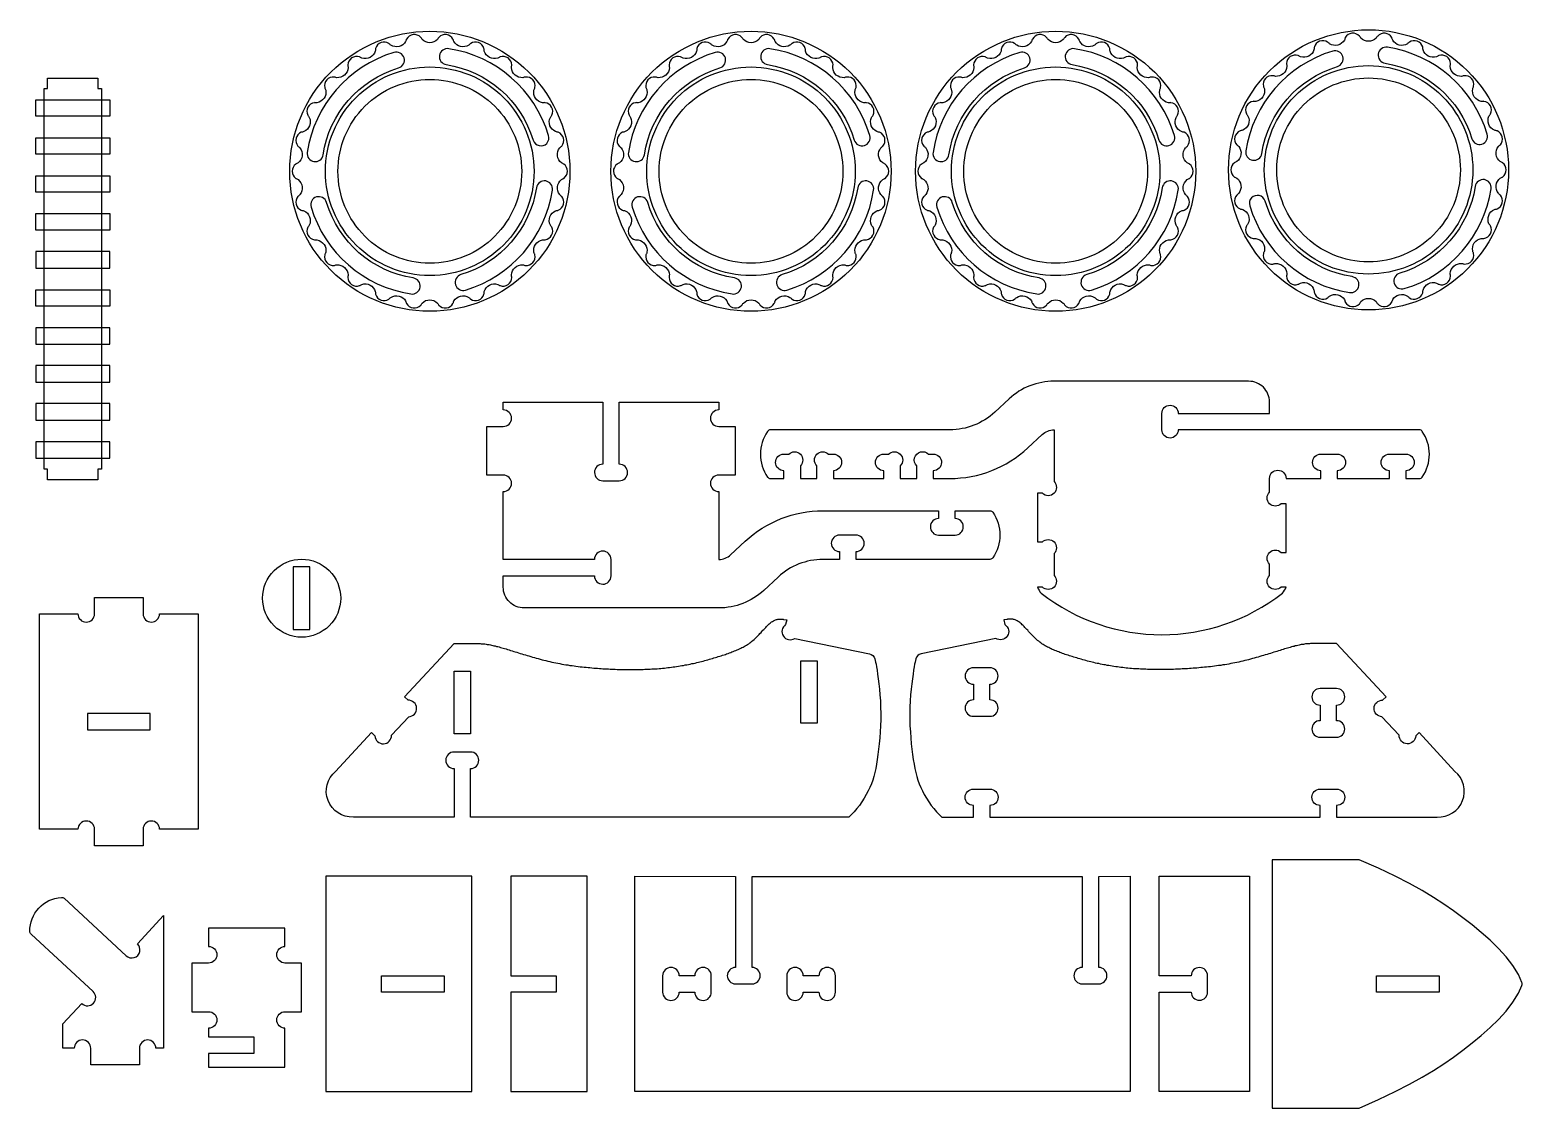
# Model space of a CAD drawing. Extents: x 814 to 835.9, y 6.8 to 21.8.
# Drawn here: x 814.01 to 825.29, y 6.79 to 14.95 of the extents above; entities that cross this region are included whole.
import ezdxf

# ---------------------------------------------------------------- set-up
doc = ezdxf.new("R2010")
doc.units = 0
for name, color, linetype in [('EXTERNAL_CUT', 1, 'CONTINUOUS'), ('INTERNAL_CUT', 5, 'CONTINUOUS'), ('KERF_POCKET_CUT_3MM', 6, 'CONTINUOUS'), ('POCKET_CUT_1_1MM', 3, 'CONTINUOUS')]:
    doc.layers.add(name, color=color, linetype=linetype)

msp = doc.modelspace()

# ---------------------------------------------------------------- linework, layer by layer
at = {"layer": 'EXTERNAL_CUT', "flags": 128}
for points in [[(817.441, 12.969, -0.203461), (817.48, 13.017, -0.203461), (817.542, 13.022, -0.0722), (817.552, 13.017, 0.068231), (817.561, 13.013, 0.239296), (817.62, 13.021, 0.239296), (817.648, 13.074, 0.068231), (817.647, 13.083, -0.0722), (817.646, 13.094, -0.203461), (817.673, 13.15, -0.203461), (817.732, 13.17, -0.0722), (817.743, 13.167, 0.068231), (817.752, 13.165, 0.239296), (817.808, 13.187, 0.239296), (817.823, 13.245, 0.068231), (817.82, 13.254, -0.0722), (817.816, 13.265, -0.203461), (817.828, 13.325, -0.203461), (817.881, 13.359, -0.0722), (817.892, 13.359, 0.068231), (817.901, 13.359, 0.239296), (817.95, 13.394, 0.239296), (817.951, 13.454, 0.068231), (817.946, 13.461, -0.0722), (817.94, 13.471, -0.203461), (817.937, 13.533, -0.203461), (817.98, 13.578, -0.0722), (817.991, 13.581, 0.068231), (818, 13.583, 0.239296), (818.039, 13.628, 0.239296), (818.026, 13.687, 0.068231), (818.019, 13.693, -0.0722), (818.011, 13.701, -0.203461), (817.993, 13.76, -0.203461), (818.024, 13.814, -0.0722), (818.034, 13.82, 0.068231), (818.042, 13.824, 0.239296), (818.069, 13.877, 0.239296), (818.042, 13.931, 0.068231), (818.034, 13.935, -0.0722), (818.024, 13.941, -0.203461), (817.993, 13.995, -0.203461), (818.011, 14.054, -0.0722), (818.019, 14.062, 0.068231), (818.026, 14.068, 0.239296), (818.039, 14.127, 0.239296), (818, 14.172, 0.068231), (817.991, 14.174, -0.0722), (817.98, 14.177, -0.203461), (817.937, 14.222, -0.203461), (817.94, 14.284, -0.0722), (817.946, 14.294, 0.068231), (817.951, 14.301, 0.239296), (817.95, 14.361, 0.239296), (817.901, 14.396, 0.068231), (817.892, 14.396, -0.0722), (817.881, 14.396, -0.203461), (817.828, 14.429, -0.203461), (817.816, 14.49, -0.0722), (817.82, 14.501, 0.068231), (817.823, 14.51, 0.239296), (817.808, 14.568, 0.239296), (817.752, 14.59, 0.068231), (817.743, 14.588, -0.0722), (817.732, 14.585, -0.203461), (817.673, 14.605, -0.203461), (817.646, 14.661, -0.0722), (817.647, 14.672, 0.068231), (817.648, 14.681, 0.239296), (817.62, 14.734, 0.239296), (817.561, 14.742, 0.068231), (817.552, 14.738, -0.0722), (817.542, 14.733, -0.203461), (817.48, 14.738, -0.203461), (817.441, 14.786, -0.0722), (817.439, 14.797, 0.068231), (817.438, 14.806, 0.239296), (817.398, 14.851, 0.239296), (817.338, 14.844, 0.068231), (817.331, 14.838, -0.0722), (817.323, 14.831, -0.203461), (817.261, 14.821, -0.203461), (817.211, 14.858, -0.0722), (817.207, 14.869, 0.068231), (817.204, 14.877, 0.239296), (817.154, 14.911, 0.239296), (817.098, 14.89, 0.068231), (817.093, 14.883, -0.0722), (817.086, 14.873, -0.203461), (817.029, 14.849, -0.203461), (816.971, 14.873, -0.0722), (816.965, 14.883, 0.068231), (816.96, 14.89, 0.239296), (816.903, 14.911, 0.239296), (816.853, 14.877, 0.068231), (816.85, 14.869, -0.0722), (816.846, 14.858, -0.203461), (816.796, 14.821, -0.203461), (816.735, 14.831, -0.0722), (816.726, 14.838, 0.068231), (816.719, 14.844, 0.239296), (816.66, 14.851, 0.239296), (816.619, 14.806, 0.068231), (816.618, 14.797, -0.0722), (816.617, 14.786, -0.203461), (816.577, 14.738, -0.203461), (816.515, 14.733, -0.0722), (816.505, 14.738, 0.068231), (816.497, 14.742, 0.239296), (816.438, 14.734, 0.239296), (816.409, 14.681, 0.068231), (816.41, 14.672, -0.0722), (816.411, 14.661, -0.203461), (816.384, 14.605, -0.203461), (816.325, 14.585, -0.0722), (816.314, 14.588, 0.068231), (816.305, 14.59, 0.239296), (816.25, 14.568, 0.239296), (816.235, 14.51, 0.068231), (816.238, 14.501, -0.0722), (816.242, 14.49, -0.203461), (816.229, 14.429, -0.203461), (816.176, 14.396, -0.0722), (816.165, 14.396, 0.068231), (816.156, 14.396, 0.239296), (816.107, 14.361, 0.239296), (816.106, 14.301, 0.068231), (816.111, 14.294, -0.0722), (816.118, 14.284, -0.203461), (816.12, 14.222, -0.203461), (816.077, 14.177, -0.0722), (816.066, 14.174, 0.068231), (816.057, 14.172, 0.239296), (816.018, 14.127, 0.239296), (816.032, 14.068, 0.068231), (816.038, 14.062, -0.0722), (816.047, 14.054, -0.203461), (816.064, 13.995, -0.203461), (816.033, 13.941, -0.0722), (816.023, 13.935, 0.068231), (816.015, 13.931, 0.239296), (815.988, 13.877, 0.239296), (816.015, 13.824, 0.068231), (816.023, 13.82, -0.0722), (816.033, 13.814, -0.203461), (816.064, 13.76, -0.203461), (816.047, 13.701, -0.0722), (816.038, 13.693, 0.068231), (816.032, 13.687, 0.239296), (816.018, 13.628, 0.239296), (816.057, 13.583, 0.068231), (816.066, 13.581, -0.0722), (816.077, 13.578, -0.203461), (816.12, 13.533, -0.203461), (816.118, 13.471, -0.0722), (816.111, 13.461, 0.068231), (816.106, 13.454, 0.239296), (816.107, 13.394, 0.239296), (816.156, 13.359, 0.068231), (816.165, 13.359, -0.0722), (816.176, 13.359, -0.203461), (816.229, 13.325, -0.203461), (816.242, 13.265, -0.0722), (816.238, 13.254, 0.068231), (816.235, 13.245, 0.239296), (816.25, 13.187, 0.239296), (816.305, 13.165, 0.068231), (816.314, 13.167, -0.0722), (816.325, 13.17, -0.203461), (816.384, 13.15, -0.203461), (816.411, 13.094, -0.0722), (816.41, 13.083, 0.068231), (816.409, 13.074, 0.239296), (816.438, 13.021, 0.239296), (816.497, 13.013, 0.068231), (816.505, 13.017, -0.0722), (816.515, 13.022, -0.203461), (816.577, 13.017, -0.203461), (816.617, 12.969, -0.0722), (816.618, 12.958, 0.068231), (816.619, 12.949, 0.239296), (816.66, 12.904, 0.239296), (816.719, 12.911, 0.068231), (816.726, 12.917, -0.0722), (816.735, 12.924, -0.203461), (816.796, 12.934, -0.203461), (816.846, 12.897, -0.0722), (816.85, 12.886, 0.068231), (816.853, 12.878, 0.239296), (816.903, 12.844, 0.239296), (816.96, 12.865, 0.068231), (816.965, 12.872, -0.0722), (816.971, 12.881, -0.203461), (817.029, 12.906, -0.203461), (817.086, 12.881, -0.0722), (817.093, 12.872, 0.068231), (817.098, 12.865, 0.239296), (817.154, 12.844, 0.239296), (817.204, 12.878, 0.068231), (817.207, 12.886, -0.0722), (817.211, 12.897, -0.203461), (817.261, 12.934, -0.203461), (817.323, 12.924, -0.0722), (817.331, 12.917, 0.068231), (817.338, 12.911, 0.239296), (817.398, 12.904, 0.239296), (817.438, 12.949, 0.068231), (817.439, 12.958, -0.0722), (817.441, 12.969)], [(819.869, 12.969, -0.203461), (819.909, 13.017, -0.203461), (819.971, 13.022, -0.0722), (819.981, 13.017, 0.068231), (819.989, 13.013, 0.239296), (820.048, 13.021, 0.239296), (820.077, 13.074, 0.068231), (820.076, 13.083, -0.0722), (820.075, 13.094, -0.203461), (820.102, 13.15, -0.203461), (820.161, 13.17, -0.0722), (820.172, 13.167, 0.068231), (820.181, 13.165, 0.239296), (820.236, 13.187, 0.239296), (820.251, 13.245, 0.068231), (820.248, 13.254, -0.0722), (820.244, 13.265, -0.203461), (820.257, 13.325, -0.203461), (820.309, 13.359, -0.0722), (820.321, 13.359, 0.068231), (820.33, 13.359, 0.239296), (820.379, 13.394, 0.239296), (820.38, 13.454, 0.068231), (820.375, 13.461, -0.0722), (820.368, 13.471, -0.203461), (820.366, 13.533, -0.203461), (820.409, 13.578, -0.0722), (820.42, 13.581, 0.068231), (820.429, 13.583, 0.239296), (820.468, 13.628, 0.239296), (820.454, 13.687, 0.068231), (820.447, 13.693, -0.0722), (820.439, 13.701, -0.203461), (820.422, 13.76, -0.203461), (820.453, 13.814, -0.0722), (820.463, 13.82, 0.068231), (820.471, 13.824, 0.239296), (820.498, 13.877, 0.239296), (820.471, 13.931, 0.068231), (820.463, 13.935, -0.0722), (820.453, 13.941, -0.203461), (820.422, 13.995, -0.203461), (820.439, 14.054, -0.0722), (820.447, 14.062, 0.068231), (820.454, 14.068, 0.239296), (820.468, 14.127, 0.239296), (820.429, 14.172, 0.068231), (820.42, 14.174, -0.0722), (820.409, 14.177, -0.203461), (820.366, 14.222, -0.203461), (820.368, 14.284, -0.0722), (820.375, 14.294, 0.068231), (820.38, 14.301, 0.239296), (820.379, 14.361, 0.239296), (820.33, 14.396, 0.068231), (820.321, 14.396, -0.0722), (820.309, 14.396, -0.203461), (820.257, 14.429, -0.203461), (820.244, 14.49, -0.0722), (820.248, 14.501, 0.068231), (820.251, 14.51, 0.239296), (820.236, 14.568, 0.239296), (820.181, 14.59, 0.068231), (820.172, 14.588, -0.0722), (820.161, 14.585, -0.203461), (820.102, 14.605, -0.203461), (820.075, 14.661, -0.0722), (820.076, 14.672, 0.068231), (820.077, 14.681, 0.239296), (820.048, 14.734, 0.239296), (819.989, 14.742, 0.068231), (819.981, 14.738, -0.0722), (819.971, 14.733, -0.203461), (819.909, 14.738, -0.203461), (819.869, 14.786, -0.0722), (819.868, 14.797, 0.068231), (819.867, 14.806, 0.239296), (819.826, 14.851, 0.239296), (819.767, 14.844, 0.068231), (819.76, 14.838, -0.0722), (819.751, 14.831, -0.203461), (819.69, 14.821, -0.203461), (819.64, 14.858, -0.0722), (819.636, 14.869, 0.068231), (819.632, 14.877, 0.239296), (819.583, 14.911, 0.239296), (819.526, 14.89, 0.068231), (819.521, 14.883, -0.0722), (819.515, 14.873, -0.203461), (819.457, 14.849, -0.203461), (819.4, 14.873, -0.0722), (819.393, 14.883, 0.068231), (819.388, 14.89, 0.239296), (819.332, 14.911, 0.239296), (819.282, 14.877, 0.068231), (819.279, 14.869, -0.0722), (819.274, 14.858, -0.203461), (819.225, 14.821, -0.203461), (819.163, 14.831, -0.0722), (819.155, 14.838, 0.068231), (819.148, 14.844, 0.239296), (819.088, 14.851, 0.239296), (819.048, 14.806, 0.068231), (819.047, 14.797, -0.0722), (819.045, 14.786, -0.203461), (819.006, 14.738, -0.203461), (818.944, 14.733, -0.0722), (818.934, 14.738, 0.068231), (818.925, 14.742, 0.239296), (818.866, 14.734, 0.239296), (818.838, 14.681, 0.068231), (818.838, 14.672, -0.0722), (818.84, 14.661, -0.203461), (818.813, 14.605, -0.203461), (818.754, 14.585, -0.0722), (818.743, 14.588, 0.068231), (818.734, 14.59, 0.239296), (818.678, 14.568, 0.239296), (818.663, 14.51, 0.068231), (818.666, 14.501, -0.0722), (818.67, 14.49, -0.203461), (818.658, 14.429, -0.203461), (818.605, 14.396, -0.0722), (818.594, 14.396, 0.068231), (818.585, 14.396, 0.239296), (818.536, 14.361, 0.239296), (818.535, 14.301, 0.068231), (818.54, 14.294, -0.0722), (818.546, 14.284, -0.203461), (818.549, 14.222, -0.203461), (818.506, 14.177, -0.0722), (818.495, 14.174, 0.068231), (818.486, 14.172, 0.239296), (818.447, 14.127, 0.239296), (818.46, 14.068, 0.068231), (818.467, 14.062, -0.0722), (818.475, 14.054, -0.203461), (818.493, 13.995, -0.203461), (818.462, 13.941, -0.0722), (818.452, 13.935, 0.068231), (818.444, 13.931, 0.239296), (818.417, 13.877, 0.239296), (818.444, 13.824, 0.068231), (818.452, 13.82, -0.0722), (818.462, 13.814, -0.203461), (818.493, 13.76, -0.203461), (818.475, 13.701, -0.0722), (818.467, 13.693, 0.068231), (818.46, 13.687, 0.239296), (818.447, 13.628, 0.239296), (818.486, 13.583, 0.068231), (818.495, 13.581, -0.0722), (818.506, 13.578, -0.203461), (818.549, 13.533, -0.203461), (818.546, 13.471, -0.0722), (818.54, 13.461, 0.068231), (818.535, 13.454, 0.239296), (818.536, 13.394, 0.239296), (818.585, 13.359, 0.068231), (818.594, 13.359, -0.0722), (818.605, 13.359, -0.203461), (818.658, 13.325, -0.203461), (818.67, 13.265, -0.0722), (818.666, 13.254, 0.068231), (818.663, 13.245, 0.239296), (818.678, 13.187, 0.239296), (818.734, 13.165, 0.068231), (818.743, 13.167, -0.0722), (818.754, 13.17, -0.203461), (818.813, 13.15, -0.203461), (818.84, 13.094, -0.0722), (818.838, 13.083, 0.068231), (818.838, 13.074, 0.239296), (818.866, 13.021, 0.239296), (818.925, 13.013, 0.068231), (818.934, 13.017, -0.0722), (818.944, 13.022, -0.203461), (819.006, 13.017, -0.203461), (819.045, 12.969, -0.0722), (819.047, 12.958, 0.068231), (819.048, 12.949, 0.239296), (819.088, 12.904, 0.239296), (819.148, 12.911, 0.068231), (819.155, 12.917, -0.0722), (819.163, 12.924, -0.203461), (819.225, 12.934, -0.203461), (819.274, 12.897, -0.0722), (819.279, 12.886, 0.068231), (819.282, 12.878, 0.239296), (819.332, 12.844, 0.239296), (819.388, 12.865, 0.068231), (819.393, 12.872, -0.0722), (819.4, 12.881, -0.203461), (819.457, 12.906, -0.203461), (819.515, 12.881, -0.0722), (819.521, 12.872, 0.068231), (819.526, 12.865, 0.239296), (819.583, 12.844, 0.239296), (819.632, 12.878, 0.068231), (819.636, 12.886, -0.0722), (819.64, 12.897, -0.203461), (819.69, 12.934, -0.203461), (819.751, 12.924, -0.0722), (819.76, 12.917, 0.068231), (819.767, 12.911, 0.239296), (819.826, 12.904, 0.239296), (819.867, 12.949, 0.068231), (819.868, 12.958, -0.0722), (819.869, 12.969)], [(822.172, 12.969, -0.203461), (822.211, 13.017, -0.203461), (822.273, 13.022, -0.0722), (822.284, 13.017, 0.068231), (822.292, 13.013, 0.239296), (822.351, 13.021, 0.239296), (822.38, 13.074, 0.068231), (822.379, 13.083, -0.0722), (822.377, 13.094, -0.203461), (822.404, 13.15, -0.203461), (822.463, 13.17, -0.0722), (822.474, 13.167, 0.068231), (822.483, 13.165, 0.239296), (822.539, 13.187, 0.239296), (822.554, 13.245, 0.068231), (822.551, 13.254, -0.0722), (822.547, 13.265, -0.203461), (822.559, 13.325, -0.203461), (822.612, 13.359, -0.0722), (822.623, 13.359, 0.068231), (822.632, 13.359, 0.239296), (822.681, 13.394, 0.239296), (822.682, 13.454, 0.068231), (822.677, 13.461, -0.0722), (822.671, 13.471, -0.203461), (822.668, 13.533, -0.203461), (822.711, 13.578, -0.0722), (822.722, 13.581, 0.068231), (822.731, 13.583, 0.239296), (822.77, 13.628, 0.239296), (822.757, 13.687, 0.068231), (822.75, 13.693, -0.0722), (822.742, 13.701, -0.203461), (822.724, 13.76, -0.203461), (822.755, 13.814, -0.0722), (822.765, 13.82, 0.068231), (822.773, 13.824, 0.239296), (822.8, 13.877, 0.239296), (822.773, 13.931, 0.068231), (822.765, 13.935, -0.0722), (822.755, 13.941, -0.203461), (822.724, 13.995, -0.203461), (822.742, 14.054, -0.0722), (822.75, 14.062, 0.068231), (822.757, 14.068, 0.239296), (822.77, 14.127, 0.239296), (822.731, 14.172, 0.068231), (822.722, 14.174, -0.0722), (822.711, 14.177, -0.203461), (822.668, 14.222, -0.203461), (822.671, 14.284, -0.0722), (822.677, 14.294, 0.068231), (822.682, 14.301, 0.239296), (822.681, 14.361, 0.239296), (822.632, 14.396, 0.068231), (822.623, 14.396, -0.0722), (822.612, 14.396, -0.203461), (822.559, 14.429, -0.203461), (822.547, 14.49, -0.0722), (822.551, 14.501, 0.068231), (822.554, 14.51, 0.239296), (822.539, 14.568, 0.239296), (822.483, 14.59, 0.068231), (822.474, 14.588, -0.0722), (822.463, 14.585, -0.203461), (822.404, 14.605, -0.203461), (822.377, 14.661, -0.0722), (822.379, 14.672, 0.068231), (822.38, 14.681, 0.239296), (822.351, 14.734, 0.239296), (822.292, 14.742, 0.068231), (822.284, 14.738, -0.0722), (822.273, 14.733, -0.203461), (822.211, 14.738, -0.203461), (822.172, 14.786, -0.0722), (822.17, 14.797, 0.068231), (822.169, 14.806, 0.239296), (822.129, 14.851, 0.239296), (822.069, 14.844, 0.068231), (822.062, 14.838, -0.0722), (822.054, 14.831, -0.203461), (821.992, 14.821, -0.203461), (821.943, 14.858, -0.0722), (821.938, 14.869, 0.068231), (821.935, 14.877, 0.239296), (821.885, 14.911, 0.239296), (821.829, 14.89, 0.068231), (821.824, 14.883, -0.0722), (821.817, 14.873, -0.203461), (821.76, 14.849, -0.203461), (821.703, 14.873, -0.0722), (821.696, 14.883, 0.068231), (821.691, 14.89, 0.239296), (821.634, 14.911, 0.239296), (821.585, 14.877, 0.068231), (821.581, 14.869, -0.0722), (821.577, 14.858, -0.203461), (821.527, 14.821, -0.203461), (821.466, 14.831, -0.0722), (821.457, 14.838, 0.068231), (821.45, 14.844, 0.239296), (821.391, 14.851, 0.239296), (821.35, 14.806, 0.068231), (821.349, 14.797, -0.0722), (821.348, 14.786, -0.203461), (821.308, 14.738, -0.203461), (821.246, 14.733, -0.0722), (821.236, 14.738, 0.068231), (821.228, 14.742, 0.239296), (821.169, 14.734, 0.239296), (821.14, 14.681, 0.068231), (821.141, 14.672, -0.0722), (821.142, 14.661, -0.203461), (821.115, 14.605, -0.203461), (821.056, 14.585, -0.0722), (821.045, 14.588, 0.068231), (821.037, 14.59, 0.239296), (820.981, 14.568, 0.239296), (820.966, 14.51, 0.068231), (820.969, 14.501, -0.0722), (820.973, 14.49, -0.203461), (820.96, 14.429, -0.203461), (820.908, 14.396, -0.0722), (820.896, 14.396, 0.068231), (820.887, 14.396, 0.239296), (820.838, 14.361, 0.239296), (820.837, 14.301, 0.068231), (820.842, 14.294, -0.0722), (820.849, 14.284, -0.203461), (820.851, 14.222, -0.203461), (820.808, 14.177, -0.0722), (820.797, 14.174, 0.068231), (820.788, 14.172, 0.239296), (820.749, 14.127, 0.239296), (820.763, 14.068, 0.068231), (820.77, 14.062, -0.0722), (820.778, 14.054, -0.203461), (820.795, 13.995, -0.203461), (820.764, 13.941, -0.0722), (820.754, 13.935, 0.068231), (820.746, 13.931, 0.239296), (820.719, 13.877, 0.239296), (820.746, 13.824, 0.068231), (820.754, 13.82, -0.0722), (820.764, 13.814, -0.203461), (820.795, 13.76, -0.203461), (820.778, 13.701, -0.0722), (820.77, 13.693, 0.068231), (820.763, 13.687, 0.239296), (820.749, 13.628, 0.239296), (820.788, 13.583, 0.068231), (820.797, 13.581, -0.0722), (820.808, 13.578, -0.203461), (820.851, 13.533, -0.203461), (820.849, 13.471, -0.0722), (820.842, 13.461, 0.068231), (820.837, 13.454, 0.239296), (820.838, 13.394, 0.239296), (820.887, 13.359, 0.068231), (820.896, 13.359, -0.0722), (820.908, 13.359, -0.203461), (820.96, 13.325, -0.203461), (820.973, 13.265, -0.0722), (820.969, 13.254, 0.068231), (820.966, 13.245, 0.239296), (820.981, 13.187, 0.239296), (821.037, 13.165, 0.068231), (821.045, 13.167, -0.0722), (821.056, 13.17, -0.203461), (821.115, 13.15, -0.203461), (821.142, 13.094, -0.0722), (821.141, 13.083, 0.068231), (821.14, 13.074, 0.239296), (821.169, 13.021, 0.239296), (821.228, 13.013, 0.068231), (821.236, 13.017, -0.0722), (821.246, 13.022, -0.203461), (821.308, 13.017, -0.203461), (821.348, 12.969, -0.0722), (821.349, 12.958, 0.068231), (821.35, 12.949, 0.239296), (821.391, 12.904, 0.239296), (821.45, 12.911, 0.068231), (821.457, 12.917, -0.0722), (821.466, 12.924, -0.203461), (821.527, 12.934, -0.203461), (821.577, 12.897, -0.0722), (821.581, 12.886, 0.068231), (821.585, 12.878, 0.239296), (821.634, 12.844, 0.239296), (821.691, 12.865, 0.068231), (821.696, 12.872, -0.0722), (821.703, 12.881, -0.203461), (821.76, 12.906, -0.203461), (821.817, 12.881, -0.0722), (821.824, 12.872, 0.068231), (821.829, 12.865, 0.239296), (821.885, 12.844, 0.239296), (821.935, 12.878, 0.068231), (821.938, 12.886, -0.0722), (821.943, 12.897, -0.203461), (821.992, 12.934, -0.203461), (822.054, 12.924, -0.0722), (822.062, 12.917, 0.068231), (822.069, 12.911, 0.239296), (822.129, 12.904, 0.239296), (822.169, 12.949, 0.068231), (822.17, 12.958, -0.0722), (822.172, 12.969)], [(824.538, 12.979, -0.203461), (824.577, 13.027, -0.203461), (824.639, 13.032, -0.0722), (824.649, 13.027, 0.068231), (824.657, 13.023, 0.239296), (824.717, 13.031, 0.239296), (824.745, 13.084, 0.068231), (824.744, 13.093, -0.0722), (824.743, 13.104, -0.203461), (824.77, 13.16, -0.203461), (824.829, 13.18, -0.0722), (824.84, 13.178, 0.068231), (824.849, 13.176, 0.239296), (824.904, 13.198, 0.239296), (824.92, 13.256, 0.068231), (824.916, 13.264, -0.0722), (824.913, 13.275, -0.203461), (824.925, 13.336, -0.203461), (824.978, 13.369, -0.0722), (824.989, 13.369, 0.068231), (824.998, 13.369, 0.239296), (825.047, 13.404, 0.239296), (825.048, 13.464, 0.068231), (825.043, 13.472, -0.0722), (825.036, 13.481, -0.203461), (825.034, 13.543, -0.203461), (825.077, 13.588, -0.0722), (825.088, 13.591, 0.068231), (825.097, 13.593, 0.239296), (825.136, 13.639, 0.239296), (825.122, 13.697, 0.068231), (825.116, 13.703, -0.0722), (825.107, 13.711, -0.203461), (825.09, 13.771, -0.203461), (825.121, 13.825, -0.0722), (825.131, 13.83, 0.068231), (825.139, 13.834, 0.239296), (825.166, 13.888, 0.239296), (825.139, 13.941, 0.068231), (825.131, 13.946, -0.0722), (825.121, 13.951, -0.203461), (825.09, 14.005, -0.203461), (825.107, 14.065, -0.0722), (825.116, 14.072, 0.068231), (825.122, 14.078, 0.239296), (825.136, 14.137, 0.239296), (825.097, 14.182, 0.068231), (825.088, 14.185, -0.0722), (825.077, 14.187, -0.203461), (825.034, 14.232, -0.203461), (825.036, 14.295, -0.0722), (825.043, 14.304, 0.068231), (825.048, 14.312, 0.239296), (825.047, 14.371, 0.239296), (824.998, 14.406, 0.068231), (824.989, 14.406, -0.0722), (824.978, 14.406, -0.203461), (824.925, 14.44, -0.203461), (824.913, 14.501, -0.0722), (824.916, 14.511, 0.068231), (824.92, 14.52, 0.239296), (824.904, 14.578, 0.239296), (824.849, 14.6, 0.068231), (824.84, 14.598, -0.0722), (824.829, 14.595, -0.203461), (824.77, 14.615, -0.203461), (824.743, 14.671, -0.0722), (824.744, 14.683, 0.068231), (824.745, 14.692, 0.239296), (824.717, 14.744, 0.239296), (824.657, 14.752, 0.068231), (824.649, 14.748, -0.0722), (824.639, 14.743, -0.203461), (824.577, 14.748, -0.203461), (824.538, 14.796, -0.0722), (824.536, 14.808, 0.068231), (824.535, 14.817, 0.239296), (824.494, 14.861, 0.239296), (824.435, 14.854, 0.068231), (824.428, 14.849, -0.0722), (824.419, 14.841, -0.203461), (824.358, 14.831, -0.203461), (824.308, 14.869, -0.0722), (824.304, 14.879, 0.068231), (824.301, 14.888, 0.239296), (824.251, 14.921, 0.239296), (824.195, 14.9, 0.068231), (824.189, 14.893, -0.0722), (824.183, 14.884, -0.203461), (824.125, 14.86, -0.203461), (824.068, 14.884, -0.0722), (824.062, 14.893, 0.068231), (824.056, 14.9, 0.239296), (824, 14.921, 0.239296), (823.95, 14.888, 0.068231), (823.947, 14.879, -0.0722), (823.943, 14.869, -0.203461), (823.893, 14.831, -0.203461), (823.831, 14.841, -0.0722), (823.823, 14.849, 0.068231), (823.816, 14.854, 0.239296), (823.756, 14.861, 0.239296), (823.716, 14.817, 0.068231), (823.715, 14.808, -0.0722), (823.713, 14.796, -0.203461), (823.674, 14.748, -0.203461), (823.612, 14.743, -0.0722), (823.602, 14.748, 0.068231), (823.594, 14.752, 0.239296), (823.534, 14.744, 0.239296), (823.506, 14.692, 0.068231), (823.507, 14.683, -0.0722), (823.508, 14.671, -0.203461), (823.481, 14.615, -0.203461), (823.422, 14.595, -0.0722), (823.411, 14.598, 0.068231), (823.402, 14.6, 0.239296), (823.346, 14.578, 0.239296), (823.331, 14.52, 0.068231), (823.334, 14.511, -0.0722), (823.338, 14.501, -0.203461), (823.326, 14.44, -0.203461), (823.273, 14.406, -0.0722), (823.262, 14.406, 0.068231), (823.253, 14.406, 0.239296), (823.204, 14.371, 0.239296), (823.203, 14.312, 0.068231), (823.208, 14.304, -0.0722), (823.214, 14.295, -0.203461), (823.217, 14.232, -0.203461), (823.174, 14.187, -0.0722), (823.163, 14.185, 0.068231), (823.154, 14.182, 0.239296), (823.115, 14.137, 0.239296), (823.129, 14.078, 0.068231), (823.135, 14.072, -0.0722), (823.144, 14.065, -0.203461), (823.161, 14.005, -0.203461), (823.13, 13.951, -0.0722), (823.12, 13.946, 0.068231), (823.112, 13.941, 0.239296), (823.085, 13.888, 0.239296), (823.112, 13.834, 0.068231), (823.12, 13.83, -0.0722), (823.13, 13.825, -0.203461), (823.161, 13.771, -0.203461), (823.144, 13.711, -0.0722), (823.135, 13.703, 0.068231), (823.129, 13.697, 0.239296), (823.115, 13.639, 0.239296), (823.154, 13.593, 0.068231), (823.163, 13.591, -0.0722), (823.174, 13.588, -0.203461), (823.217, 13.543, -0.203461), (823.214, 13.481, -0.0722), (823.208, 13.472, 0.068231), (823.203, 13.464, 0.239296), (823.204, 13.404, 0.239296), (823.253, 13.369, 0.068231), (823.262, 13.369, -0.0722), (823.273, 13.369, -0.203461), (823.326, 13.336, -0.203461), (823.338, 13.275, -0.0722), (823.334, 13.264, 0.068231), (823.331, 13.256, 0.239296), (823.346, 13.198, 0.239296), (823.402, 13.176, 0.068231), (823.411, 13.178, -0.0722), (823.422, 13.18, -0.203461), (823.481, 13.16, -0.203461), (823.508, 13.104, -0.0722), (823.507, 13.093, 0.068231), (823.506, 13.084, 0.239296), (823.534, 13.031, 0.239296), (823.594, 13.023, 0.068231), (823.602, 13.027, -0.0722), (823.612, 13.032, -0.203461), (823.674, 13.027, -0.203461), (823.713, 12.979, -0.0722), (823.715, 12.968, 0.068231), (823.716, 12.959, 0.239296), (823.756, 12.915, 0.239296), (823.816, 12.921, 0.068231), (823.823, 12.927, -0.0722), (823.831, 12.934, -0.203461), (823.893, 12.944, -0.203461), (823.943, 12.907, -0.0722), (823.947, 12.896, 0.068231), (823.95, 12.888, 0.239296), (824, 12.855, 0.239296), (824.056, 12.875, 0.068231), (824.062, 12.883, -0.0722), (824.068, 12.892, -0.203461), (824.125, 12.916, -0.203461), (824.183, 12.892, -0.0722), (824.189, 12.883, 0.068231), (824.195, 12.875, 0.239296), (824.251, 12.855, 0.239296), (824.301, 12.888, 0.068231), (824.304, 12.896, -0.0722), (824.308, 12.907, -0.203461), (824.358, 12.944, -0.203461), (824.419, 12.934, -0.0722), (824.428, 12.927, 0.068231), (824.435, 12.921, 0.239296), (824.494, 12.915, 0.239296), (824.535, 12.959, 0.068231), (824.536, 12.968, -0.0722), (824.538, 12.979)], [(819.603, 11.555), (819.705, 11.555), (819.705, 11.614, -0.414214), (819.643, 11.676, -0.414214), (819.705, 11.739), (819.742, 11.739, -1), (819.83, 11.65), (819.83, 11.555), (819.955, 11.555), (819.955, 11.65, -1), (820.043, 11.739), (820.08, 11.739, -0.414214), (820.142, 11.676, -0.414214), (820.08, 11.614), (820.08, 11.555), (820.461, 11.555), (820.461, 11.614, -0.414214), (820.398, 11.676, -0.414214), (820.461, 11.739), (820.497, 11.739, -1), (820.585, 11.65), (820.585, 11.555), (820.71, 11.555), (820.71, 11.65, -1), (820.799, 11.739), (820.835, 11.739, -0.414214), (820.897, 11.676, -0.414214), (820.835, 11.614), (820.835, 11.555), (820.96, 11.555, 0.189282), (821.55, 11.786), (821.659, 11.887, -0.189282), (821.748, 11.923), (821.748, 11.531, -0.414214), (821.748, 11.443, -0.414214), (821.66, 11.443), (821.623, 11.443), (821.623, 11.075), (821.66, 11.075, -0.414214), (821.748, 11.075, -0.414214), (821.748, 10.987), (821.748, 10.822, -0.414214), (821.748, 10.734, -0.414214), (821.66, 10.734), (821.623, 10.734, 0.091342), (821.65, 10.688, 0.344017), (823.475, 10.688, 0.091342), (823.502, 10.734), (823.465, 10.734, -0.414214), (823.377, 10.734, -0.414214), (823.377, 10.822), (823.377, 10.908, -0.414214), (823.377, 10.996, -0.414214), (823.465, 10.996), (823.502, 10.996), (823.502, 11.364), (823.465, 11.364, -0.414214), (823.377, 11.364, -0.414214), (823.377, 11.452), (823.377, 11.555, -1), (823.502, 11.555), (823.765, 11.555), (823.765, 11.614, -0.414214), (823.702, 11.676, -0.414214), (823.765, 11.739), (823.889, 11.739, -0.414214), (823.952, 11.676, -0.414214), (823.889, 11.614), (823.889, 11.555), (824.283, 11.555), (824.283, 11.614, -0.414214), (824.221, 11.676, -0.414214), (824.283, 11.739), (824.408, 11.739, -0.414214), (824.471, 11.676, -0.414214), (824.408, 11.614), (824.408, 11.555), (824.51, 11.555, 0.246483), (824.532, 11.566, 0.311601), (824.532, 11.911, 0.246483), (824.51, 11.923), (822.687, 11.923, -1), (822.563, 11.923), (822.563, 12.047, -1), (822.687, 12.047), (823.377, 12.047), (823.377, 12.133, 0.414214), (823.219, 12.29), (821.748, 12.29, 0.189282), (821.408, 12.157), (821.3, 12.056, -0.189282), (820.96, 11.923), (819.603, 11.923, 0.246483), (819.582, 11.911, 0.311601), (819.582, 11.566, 0.246483), (819.603, 11.555)], [(817.584, 11.456, 1), (817.584, 11.581), (817.46, 11.581), (817.46, 11.948), (817.584, 11.948, 1), (817.584, 12.073), (817.584, 12.132), (818.336, 12.132), (818.336, 11.663, 0.414214), (818.274, 11.6, 0.414214), (818.336, 11.538), (818.461, 11.538, 0.414214), (818.524, 11.6, 0.414214), (818.461, 11.663), (818.461, 12.132), (819.213, 12.132), (819.213, 12.073, 1), (819.213, 11.948), (819.338, 11.948), (819.338, 11.581), (819.213, 11.581, 1), (819.213, 11.456), (819.213, 10.943, 0.189282), (819.303, 10.979), (819.412, 11.08, -0.189282), (820.001, 11.311), (820.875, 11.311), (820.875, 11.252, 0.414214), (820.813, 11.19, 0.414214), (820.875, 11.127), (821, 11.127, 0.414214), (821.062, 11.19, 0.414214), (821, 11.252), (821, 11.311), (821.263, 11.311, -0.246483), (821.284, 11.3, -0.311601), (821.284, 10.955, -0.246483), (821.263, 10.943), (820.251, 10.943), (820.251, 11.003, 0.414214), (820.313, 11.065, 0.414214), (820.251, 11.127), (820.126, 11.127, 0.414214), (820.064, 11.065, 0.414214), (820.126, 11.003), (820.126, 10.943), (820.001, 10.943, 0.189282), (819.662, 10.81), (819.553, 10.709, -0.189282), (819.213, 10.576), (817.742, 10.576, -0.414214), (817.584, 10.733), (817.584, 10.819), (818.274, 10.819, 0.414214), (818.336, 10.756, 0.414214), (818.399, 10.819), (818.399, 10.943, 0.414214), (818.336, 11.006, 0.414214), (818.274, 10.943), (817.584, 10.943), (817.584, 11.456)], [(816.355, 10.65, -0.414214), (816.06, 10.355, -0.414214), (815.765, 10.65, -0.414214), (816.06, 10.945, -0.414214), (816.355, 10.65)], [(814.077, 8.903), (814.077, 10.532), (814.369, 10.532, 0.414214), (814.431, 10.469, 0.414214), (814.494, 10.532), (814.494, 10.656), (814.861, 10.656), (814.861, 10.532, 0.414214), (814.924, 10.469, 0.414214), (814.986, 10.532), (815.278, 10.532), (815.278, 8.903), (814.986, 8.903, 1), (814.861, 8.903), (814.861, 8.778), (814.494, 8.778), (814.494, 8.903, 1), (814.369, 8.903), (814.077, 8.903)], [(816.451, 8.995, -0.721217), (816.317, 9.341), (816.587, 9.634), (816.614, 9.609, 0.414214), (816.679, 9.549, 0.414214), (816.739, 9.614), (816.869, 9.754, 0.414214), (816.929, 9.819, 0.414214), (816.864, 9.879), (816.837, 9.903), (817.212, 10.308), (817.36, 10.308), (817.364, 10.308), (817.368, 10.308), (817.372, 10.308), (817.376, 10.308), (817.381, 10.308), (817.387, 10.308), (817.392, 10.308), (817.398, 10.308), (817.404, 10.307), (817.41, 10.307), (817.417, 10.306), (817.424, 10.306), (817.431, 10.305), (817.438, 10.304), (817.446, 10.304), (817.454, 10.302), (817.462, 10.301), (817.47, 10.3), (817.478, 10.299), (817.487, 10.297), (817.496, 10.295), (817.505, 10.293), (817.514, 10.291), (817.524, 10.289), (817.533, 10.286), (817.543, 10.284), (817.553, 10.281), (817.563, 10.278), (817.573, 10.275), (817.584, 10.272), (817.594, 10.269), (817.605, 10.266), (817.616, 10.262), (817.628, 10.259), (817.639, 10.255), (817.651, 10.252), (817.663, 10.248), (817.675, 10.244), (817.687, 10.241), (817.699, 10.237), (817.712, 10.233), (817.725, 10.229), (817.738, 10.225), (817.751, 10.221), (817.764, 10.217), (817.778, 10.213), (817.792, 10.209), (817.806, 10.205), (817.82, 10.201), (817.834, 10.197), (817.848, 10.193), (817.862, 10.189), (817.877, 10.185), (817.891, 10.181), (817.906, 10.178), (817.921, 10.174), (817.936, 10.171), (817.951, 10.167), (817.966, 10.164), (817.981, 10.161), (817.996, 10.158), (818.012, 10.155), (818.027, 10.152), (818.042, 10.149), (818.058, 10.147), (818.073, 10.145), (818.088, 10.142), (818.104, 10.14), (818.119, 10.138), (818.134, 10.136), (818.15, 10.134), (818.165, 10.132), (818.18, 10.131), (818.195, 10.129), (818.21, 10.128), (818.225, 10.126), (818.239, 10.125), (818.254, 10.123), (818.268, 10.122), (818.283, 10.121), (818.297, 10.12), (818.311, 10.119), (818.325, 10.118), (818.338, 10.117), (818.352, 10.116), (818.365, 10.116), (818.379, 10.115), (818.392, 10.114), (818.405, 10.114), (818.418, 10.113), (818.431, 10.113), (818.444, 10.112), (818.457, 10.112), (818.47, 10.112), (818.483, 10.111), (818.496, 10.111), (818.509, 10.111), (818.522, 10.111), (818.535, 10.111), (818.548, 10.111), (818.561, 10.111), (818.575, 10.111), (818.588, 10.111), (818.601, 10.111), (818.614, 10.111), (818.628, 10.112), (818.641, 10.112), (818.654, 10.113), (818.668, 10.113), (818.681, 10.114), (818.695, 10.114), (818.708, 10.115), (818.722, 10.116), (818.735, 10.116), (818.748, 10.117), (818.762, 10.118), (818.775, 10.119), (818.789, 10.121), (818.802, 10.122), (818.815, 10.123), (818.829, 10.125), (818.842, 10.126), (818.855, 10.128), (818.868, 10.13), (818.881, 10.132), (818.894, 10.134), (818.908, 10.136), (818.921, 10.138), (818.933, 10.14), (818.946, 10.142), (818.959, 10.145), (818.972, 10.147), (818.985, 10.149), (818.997, 10.152), (819.01, 10.155), (819.022, 10.157), (819.035, 10.16), (819.047, 10.163), (819.059, 10.166), (819.071, 10.169), (819.083, 10.172), (819.095, 10.175), (819.107, 10.178), (819.119, 10.181), (819.131, 10.184), (819.142, 10.188), (819.154, 10.191), (819.165, 10.194), (819.177, 10.198), (819.188, 10.201), (819.199, 10.204), (819.21, 10.208), (819.221, 10.211), (819.231, 10.215), (819.242, 10.218), (819.253, 10.222), (819.263, 10.225), (819.273, 10.229), (819.284, 10.233), (819.294, 10.236), (819.304, 10.24), (819.313, 10.244), (819.323, 10.247), (819.333, 10.251), (819.342, 10.255), (819.352, 10.259), (819.361, 10.263), (819.37, 10.267), (819.379, 10.271), (819.388, 10.276), (819.397, 10.28), (819.406, 10.285), (819.414, 10.29), (819.423, 10.295), (819.431, 10.3), (819.44, 10.306), (819.448, 10.312), (819.456, 10.318), (819.464, 10.324), (819.472, 10.331), (819.48, 10.338), (819.488, 10.345), (819.495, 10.352), (819.503, 10.36), (819.511, 10.367), (819.518, 10.375), (819.525, 10.383), (819.533, 10.391), (819.54, 10.399), (819.547, 10.407), (819.554, 10.414), (819.561, 10.422), (819.568, 10.429), (819.575, 10.436), (819.581, 10.443), (819.588, 10.449), (819.594, 10.455), (819.601, 10.461), (819.607, 10.466), (819.613, 10.47), (819.62, 10.475), (819.626, 10.478), (819.632, 10.481), (819.638, 10.484), (819.643, 10.486), (819.649, 10.488), (819.654, 10.489), (819.66, 10.491), (819.665, 10.491), (819.67, 10.492), (819.675, 10.492), (819.679, 10.492), (819.684, 10.492), (819.688, 10.492), (819.692, 10.492), (819.696, 10.491), (819.699, 10.491), (819.703, 10.49), (819.706, 10.49), (819.727, 10.486), (819.719, 10.45, 1), (819.788, 10.346), (820.352, 10.23, -0.289985), (820.393, 10.191), (820.399, 10.167), (820.402, 10.15), (820.406, 10.13), (820.41, 10.105), (820.414, 10.075), (820.419, 10.041), (820.423, 10.003), (820.428, 9.962), (820.432, 9.919), (820.435, 9.873), (820.437, 9.827), (820.438, 9.779), (820.438, 9.732), (820.437, 9.685), (820.434, 9.639), (820.431, 9.594), (820.427, 9.55), (820.422, 9.508), (820.417, 9.468), (820.412, 9.43), (820.406, 9.395), (820.4, 9.363), (820.393, 9.332), (820.386, 9.303), (820.377, 9.275), (820.367, 9.247), (820.356, 9.22), (820.343, 9.193), (820.328, 9.166), (820.312, 9.138), (820.295, 9.111), (820.276, 9.084), (820.257, 9.059), (820.237, 9.035), (820.216, 9.014), (820.196, 8.995), (817.337, 8.995), (817.337, 9.362, 0.414214), (817.399, 9.425, 0.414214), (817.337, 9.487), (817.212, 9.487, 0.414214), (817.15, 9.425, 0.414214), (817.212, 9.362), (817.212, 8.995), (816.451, 8.995)], [(820.9, 8.995), (821.138, 8.995), (821.138, 9.083, -0.414214), (821.076, 9.145, -0.414214), (821.138, 9.207), (821.263, 9.207, -1), (821.263, 9.083), (821.263, 8.995), (823.759, 8.995), (823.759, 9.083, -0.414214), (823.697, 9.145, -0.414214), (823.759, 9.207), (823.884, 9.207, -0.414214), (823.946, 9.145, -0.414214), (823.884, 9.083), (823.884, 8.995), (824.644, 8.995, 0.721217), (824.779, 9.341), (824.509, 9.634), (824.482, 9.609, -1), (824.357, 9.614), (824.227, 9.754, -0.414214), (824.167, 9.819, -0.414214), (824.232, 9.879), (824.259, 9.903), (823.884, 10.308), (823.736, 10.308), (823.732, 10.308), (823.728, 10.308), (823.724, 10.308), (823.72, 10.308), (823.715, 10.308), (823.709, 10.308), (823.704, 10.308), (823.698, 10.308), (823.692, 10.307), (823.686, 10.307), (823.679, 10.306), (823.672, 10.306), (823.665, 10.305), (823.658, 10.304), (823.65, 10.304), (823.642, 10.302), (823.634, 10.301), (823.626, 10.3), (823.617, 10.299), (823.609, 10.297), (823.6, 10.295), (823.591, 10.293), (823.582, 10.291), (823.572, 10.289), (823.563, 10.286), (823.553, 10.284), (823.543, 10.281), (823.533, 10.278), (823.523, 10.275), (823.512, 10.272), (823.502, 10.269), (823.491, 10.266), (823.48, 10.262), (823.468, 10.259), (823.457, 10.255), (823.445, 10.252), (823.433, 10.248), (823.421, 10.244), (823.409, 10.241), (823.397, 10.237), (823.384, 10.233), (823.371, 10.229), (823.358, 10.225), (823.345, 10.221), (823.331, 10.217), (823.318, 10.213), (823.304, 10.209), (823.29, 10.205), (823.276, 10.201), (823.262, 10.197), (823.248, 10.193), (823.234, 10.189), (823.219, 10.185), (823.205, 10.181), (823.19, 10.178), (823.175, 10.174), (823.16, 10.171), (823.145, 10.167), (823.13, 10.164), (823.115, 10.161), (823.1, 10.158), (823.084, 10.155), (823.069, 10.152), (823.054, 10.149), (823.038, 10.147), (823.023, 10.145), (823.008, 10.142), (822.992, 10.14), (822.977, 10.138), (822.962, 10.136), (822.946, 10.134), (822.931, 10.132), (822.916, 10.131), (822.901, 10.129), (822.886, 10.128), (822.871, 10.126), (822.857, 10.125), (822.842, 10.123), (822.828, 10.122), (822.813, 10.121), (822.799, 10.12), (822.785, 10.119), (822.771, 10.118), (822.758, 10.117), (822.744, 10.116), (822.731, 10.116), (822.717, 10.115), (822.704, 10.114), (822.691, 10.114), (822.678, 10.113), (822.665, 10.113), (822.652, 10.112), (822.639, 10.112), (822.626, 10.112), (822.613, 10.111), (822.6, 10.111), (822.587, 10.111), (822.574, 10.111), (822.561, 10.111), (822.548, 10.111), (822.535, 10.111), (822.521, 10.111), (822.508, 10.111), (822.495, 10.111), (822.482, 10.111), (822.468, 10.112), (822.455, 10.112), (822.442, 10.113), (822.428, 10.113), (822.415, 10.114), (822.401, 10.114), (822.388, 10.115), (822.374, 10.116), (822.361, 10.116), (822.348, 10.117), (822.334, 10.118), (822.321, 10.119), (822.307, 10.121), (822.294, 10.122), (822.281, 10.123), (822.267, 10.125), (822.254, 10.126), (822.241, 10.128), (822.228, 10.13), (822.215, 10.132), (822.201, 10.134), (822.188, 10.136), (822.175, 10.138), (822.163, 10.14), (822.15, 10.142), (822.137, 10.145), (822.124, 10.147), (822.111, 10.149), (822.099, 10.152), (822.086, 10.155), (822.074, 10.157), (822.061, 10.16), (822.049, 10.163), (822.037, 10.166), (822.025, 10.169), (822.013, 10.172), (822.001, 10.175), (821.989, 10.178), (821.977, 10.181), (821.965, 10.184), (821.954, 10.188), (821.942, 10.191), (821.931, 10.194), (821.919, 10.198), (821.908, 10.201), (821.897, 10.204), (821.886, 10.208), (821.875, 10.211), (821.865, 10.215), (821.854, 10.218), (821.843, 10.222), (821.833, 10.225), (821.823, 10.229), (821.812, 10.233), (821.802, 10.236), (821.792, 10.24), (821.783, 10.244), (821.773, 10.247), (821.763, 10.251), (821.754, 10.255), (821.744, 10.259), (821.735, 10.263), (821.726, 10.267), (821.717, 10.271), (821.708, 10.276), (821.699, 10.28), (821.69, 10.285), (821.682, 10.29), (821.673, 10.295), (821.665, 10.3), (821.656, 10.306), (821.648, 10.312), (821.64, 10.318), (821.632, 10.324), (821.624, 10.331), (821.616, 10.338), (821.608, 10.345), (821.601, 10.352), (821.593, 10.36), (821.585, 10.367), (821.578, 10.375), (821.571, 10.383), (821.563, 10.391), (821.556, 10.399), (821.549, 10.407), (821.542, 10.414), (821.535, 10.422), (821.528, 10.429), (821.521, 10.436), (821.515, 10.443), (821.508, 10.449), (821.502, 10.455), (821.495, 10.461), (821.489, 10.466), (821.483, 10.47), (821.476, 10.475), (821.47, 10.478), (821.464, 10.481), (821.458, 10.484), (821.453, 10.486), (821.447, 10.488), (821.442, 10.489), (821.436, 10.491), (821.431, 10.491), (821.426, 10.492), (821.421, 10.492), (821.417, 10.492), (821.412, 10.492), (821.408, 10.492), (821.404, 10.492), (821.4, 10.491), (821.397, 10.491), (821.393, 10.49), (821.39, 10.49), (821.369, 10.486), (821.377, 10.45, -1), (821.308, 10.346), (820.743, 10.23, 0.289985), (820.703, 10.191), (820.697, 10.167), (820.694, 10.15), (820.69, 10.13), (820.686, 10.105), (820.682, 10.075), (820.677, 10.041), (820.673, 10.003), (820.668, 9.962), (820.664, 9.919), (820.661, 9.873), (820.659, 9.827), (820.658, 9.779), (820.658, 9.732), (820.659, 9.685), (820.662, 9.639), (820.665, 9.594), (820.669, 9.55), (820.674, 9.508), (820.679, 9.468), (820.684, 9.43), (820.69, 9.395), (820.696, 9.363), (820.703, 9.332), (820.71, 9.303), (820.719, 9.275), (820.729, 9.247), (820.74, 9.22), (820.753, 9.193), (820.767, 9.166), (820.784, 9.138), (820.801, 9.111), (820.82, 9.084), (820.839, 9.059), (820.859, 9.035), (820.88, 9.014), (820.9, 8.995)], [(823.397, 8.673), (823.397, 6.795), (824.054, 6.795), (824.2, 6.86), (824.326, 6.92), (824.436, 6.976), (824.532, 7.029), (824.617, 7.08), (824.695, 7.13), (824.767, 7.181), (824.838, 7.234), (824.908, 7.288), (824.978, 7.345), (825.046, 7.404), (825.109, 7.466), (825.167, 7.529), (825.217, 7.595), (825.258, 7.664), (825.285, 7.723, 0.208723), (825.285, 7.745), (825.258, 7.804), (825.217, 7.873), (825.167, 7.939), (825.109, 8.002), (825.046, 8.064), (824.978, 8.123), (824.908, 8.18), (824.838, 8.234), (824.767, 8.287), (824.695, 8.338), (824.617, 8.388), (824.532, 8.439), (824.436, 8.492), (824.326, 8.548), (824.2, 8.608), (824.054, 8.673), (823.397, 8.673)], [(822.324, 6.92), (818.579, 6.92), (818.579, 8.548), (819.34, 8.545), (819.34, 7.859, 0.414214), (819.278, 7.796, 0.414214), (819.34, 7.734), (819.465, 7.734, 0.414214), (819.527, 7.796, 0.414214), (819.465, 7.859), (819.465, 8.545), (821.961, 8.545), (821.961, 7.859, 0.414214), (821.898, 7.796, 0.414214), (821.961, 7.734), (822.086, 7.734, 0.414214), (822.148, 7.796, 0.414214), (822.086, 7.859), (822.086, 8.545), (822.324, 8.548), (822.324, 6.92)], [(822.542, 6.92), (822.542, 7.672), (822.785, 7.672, 1), (822.909, 7.672), (822.909, 7.796, 1), (822.785, 7.796), (822.542, 7.796), (822.542, 8.548), (823.225, 8.548), (823.225, 6.92), (822.542, 6.92)], [(814.255, 7.247), (814.255, 7.431), (814.398, 7.585, 1), (814.483, 7.677), (814.014, 8.111, -0.204302), (814.005, 8.13, -0.40213), (814.244, 8.388, -0.204302), (814.264, 8.381), (814.733, 7.947, 1), (814.818, 8.038), (815.016, 8.252), (815.016, 7.247), (814.958, 7.247, 0.414214), (814.896, 7.31, 0.414214), (814.833, 7.247), (814.833, 7.122), (814.466, 7.122), (814.466, 7.247, 0.414214), (814.403, 7.31, 0.414214), (814.341, 7.247), (814.255, 7.247)], [(815.356, 7.104), (815.934, 7.104), (815.934, 7.399, -0.414214), (815.872, 7.462, -0.414214), (815.934, 7.524), (816.059, 7.524), (816.059, 7.892), (815.934, 7.892, -0.414214), (815.872, 7.954, -0.414214), (815.934, 8.017), (815.934, 8.155), (815.356, 8.155), (815.356, 8.017, -0.414214), (815.419, 7.954, -0.414214), (815.356, 7.892), (815.231, 7.892), (815.231, 7.524), (815.356, 7.524, -0.414214), (815.419, 7.462, -0.414214), (815.356, 7.399), (815.356, 7.334), (815.698, 7.334), (815.698, 7.209), (815.356, 7.209), (815.356, 7.104)]]:
    msp.add_lwpolyline(points, format="xyb", dxfattribs=at)
for points in [[(814.52, 11.546), (814.139, 11.546), (814.139, 11.625), (814.113, 11.625), (814.113, 14.502), (814.139, 14.502), (814.139, 14.581), (814.52, 14.581), (814.52, 14.502), (814.547, 14.502), (814.547, 11.625), (814.52, 11.625), (814.52, 11.546)], [(816.244, 6.92), (817.347, 6.92), (817.347, 8.548), (816.244, 8.548), (816.244, 6.92)], [(818.219, 6.92), (818.219, 8.548), (817.641, 8.548), (817.641, 7.796), (817.983, 7.796), (817.983, 7.672), (817.641, 7.672), (817.641, 6.92), (818.219, 6.92)]]:
    msp.add_lwpolyline(points, dxfattribs=at)
at = {"layer": 'INTERNAL_CUT', "flags": 128}
for points in [[(824.914, 13.888, -0.414214), (824.125, 13.1, -0.414214), (823.337, 13.888, -0.414214), (824.125, 14.676, -0.414214), (824.914, 13.888)], [(817.817, 13.877, -0.414214), (817.029, 13.089, -0.414214), (816.24, 13.877, -0.414214), (817.029, 14.666, -0.414214), (817.817, 13.877)], [(820.245, 13.877, -0.414214), (819.457, 13.089, -0.414214), (818.669, 13.877, -0.414214), (819.457, 14.666, -0.414214), (820.245, 13.877)], [(822.548, 13.877, -0.414214), (821.76, 13.089, -0.414214), (820.972, 13.877, -0.414214), (821.76, 14.666, -0.414214), (822.548, 13.877)], [(821.138, 9.757), (821.263, 9.757, 0.414214), (821.325, 9.819, 0.414214), (821.263, 9.881), (821.263, 10, 0.414214), (821.325, 10.062, 0.414214), (821.263, 10.124), (821.138, 10.124, 0.414214), (821.076, 10.062, 0.414214), (821.138, 10), (821.138, 9.881, 0.414214), (821.076, 9.819, 0.414214), (821.138, 9.757)], [(823.759, 9.599), (823.884, 9.599, 0.414214), (823.946, 9.661, 0.414214), (823.884, 9.724), (823.884, 9.842, 0.414214), (823.946, 9.904, 0.414214), (823.884, 9.967), (823.759, 9.967, 0.414214), (823.697, 9.904, 0.414214), (823.759, 9.842), (823.759, 9.724, 0.414214), (823.697, 9.661, 0.414214), (823.759, 9.599)], [(819.157, 7.672), (819.157, 7.796, 0.414214), (819.095, 7.859, 0.414214), (819.032, 7.796), (818.914, 7.796, 0.414214), (818.852, 7.859, 0.414214), (818.789, 7.796), (818.789, 7.672, 0.414214), (818.852, 7.609, 0.414214), (818.914, 7.672), (819.032, 7.672, 0.414214), (819.095, 7.609, 0.414214), (819.157, 7.672)], [(820.095, 7.672), (820.095, 7.796, 0.414214), (820.033, 7.859, 0.414214), (819.97, 7.796), (819.852, 7.796, 0.414214), (819.79, 7.859, 0.414214), (819.727, 7.796), (819.727, 7.672, 0.414214), (819.79, 7.609, 0.414214), (819.852, 7.672), (819.97, 7.672, 0.414214), (820.033, 7.609, 0.414214), (820.095, 7.672)]]:
    msp.add_lwpolyline(points, format="xyb", dxfattribs=at)
for points in [[(815.997, 10.413), (816.122, 10.413), (816.122, 10.886), (815.997, 10.886), (815.997, 10.413)], [(819.833, 9.704), (819.833, 10.177), (819.958, 10.177), (819.958, 9.704), (819.833, 9.704)], [(817.212, 9.625), (817.212, 10.098), (817.337, 10.098), (817.337, 9.625), (817.212, 9.625)], [(814.441, 9.655), (814.914, 9.655), (814.914, 9.779), (814.441, 9.779), (814.441, 9.655)], [(816.664, 7.672), (816.664, 7.796), (817.137, 7.796), (817.137, 7.672), (816.664, 7.672)], [(824.186, 7.796), (824.659, 7.796), (824.659, 7.672), (824.186, 7.672), (824.186, 7.796)]]:
    msp.add_lwpolyline(points, dxfattribs=at)
at = {"layer": 'KERF_POCKET_CUT_3MM', "flags": 128}
for points in [[(814.609, 14.294), (814.051, 14.294), (814.051, 14.418), (814.609, 14.418), (814.609, 14.294)], [(814.609, 14.006), (814.051, 14.006), (814.051, 14.131), (814.609, 14.131), (814.609, 14.006)], [(814.609, 13.719), (814.051, 13.719), (814.051, 13.844), (814.609, 13.844), (814.609, 13.719)], [(814.609, 13.432), (814.051, 13.432), (814.051, 13.557), (814.609, 13.557), (814.609, 13.432)], [(814.609, 13.145), (814.609, 13.27), (814.051, 13.27), (814.051, 13.145), (814.609, 13.145)], [(814.609, 12.858), (814.051, 12.858), (814.051, 12.982), (814.609, 12.982), (814.609, 12.858)], [(814.609, 12.57), (814.609, 12.695), (814.051, 12.695), (814.051, 12.57), (814.609, 12.57)], [(814.609, 12.283), (814.609, 12.408), (814.051, 12.408), (814.051, 12.283), (814.609, 12.283)], [(814.609, 11.996), (814.609, 12.121), (814.051, 12.121), (814.051, 11.996), (814.609, 11.996)], [(814.609, 11.709), (814.609, 11.833), (814.051, 11.833), (814.051, 11.709), (814.609, 11.709)]]:
    msp.add_lwpolyline(points, dxfattribs=at)
at = {"layer": 'POCKET_CUT_1_1MM', "flags": 128}
for points in [[(818.088, 13.877, -0.414214), (817.029, 12.819, -0.414214), (815.97, 13.877, -0.414214), (817.029, 14.936, -0.414214), (818.088, 13.877)], [(820.516, 13.877, -0.414214), (819.457, 12.819, -0.414214), (818.398, 13.877, -0.414214), (819.457, 14.936, -0.414214), (820.516, 13.877)], [(822.819, 13.877, -0.414214), (821.76, 12.819, -0.414214), (820.701, 13.877, -0.414214), (821.76, 14.936, -0.414214), (822.819, 13.877)], [(825.184, 13.888, -0.414214), (824.125, 12.829, -0.414214), (823.067, 13.888, -0.414214), (824.125, 14.947, -0.414214), (825.184, 13.888)], [(817.172, 14.804, 0.414214), (817.102, 14.753, 0.414214), (817.153, 14.684, -0.288954), (817.81, 14.113, 1), (817.927, 14.148, 0.288954), (817.172, 14.804)], [(819.6, 14.804, 0.414214), (819.531, 14.753, 0.414214), (819.582, 14.684, -0.288954), (820.238, 14.113, 0.414214), (820.314, 14.072, 0.414214), (820.355, 14.148, 0.288954), (819.6, 14.804)], [(822.658, 14.148, 0.288954), (821.903, 14.804, 0.414214), (821.833, 14.753, 0.414214), (821.884, 14.684, -0.288954), (822.541, 14.113, 0.414214), (822.617, 14.072, 0.414214), (822.658, 14.148)], [(823.931, 14.745, 0.414214), (823.855, 14.786, 0.288954), (823.198, 14.031, 0.414214), (823.249, 13.961, 0.414214), (823.319, 14.012, -0.288954), (823.89, 14.669, 0.414214), (823.931, 14.745)], [(824.907, 14.123, 1), (825.023, 14.158, 0.288954), (824.268, 14.815, 0.414214), (824.199, 14.764, 0.414214), (824.25, 14.694, -0.288954), (824.907, 14.123)], [(816.102, 14.02, 0.414214), (816.153, 13.951, 0.414214), (816.222, 14.002, -0.288954), (816.793, 14.659, 0.414214), (816.834, 14.735, 0.414214), (816.758, 14.776, 0.288954), (816.102, 14.02)], [(819.263, 14.735, 0.414214), (819.187, 14.776, 0.288954), (818.53, 14.02, 0.414214), (818.581, 13.951, 0.414214), (818.651, 14.002, -0.288954), (819.222, 14.659, 0.414214), (819.263, 14.735)], [(820.833, 14.02, 0.414214), (820.884, 13.951, 0.414214), (820.953, 14.002, -0.288954), (821.524, 14.659, 0.414214), (821.565, 14.735, 0.414214), (821.489, 14.776, 0.288954), (820.833, 14.02)], [(817.724, 13.877, -0.414214), (817.029, 13.183, -0.414214), (816.334, 13.877, -0.414214), (817.029, 14.572, -0.414214), (817.724, 13.877)], [(820.152, 13.877, -0.414214), (819.457, 13.183, -0.414214), (818.762, 13.877, -0.414214), (819.457, 14.572, -0.414214), (820.152, 13.877)], [(822.455, 13.877, -0.414214), (821.76, 13.183, -0.414214), (821.065, 13.877, -0.414214), (821.76, 14.572, -0.414214), (822.455, 13.877)], [(824.82, 13.888, -0.414214), (824.125, 13.193, -0.414214), (823.431, 13.888, -0.414214), (824.125, 14.583, -0.414214), (824.82, 13.888)], [(817.264, 13.096, 0.414214), (817.223, 13.02, 0.414214), (817.299, 12.979, 0.288954), (817.956, 13.735, 0.414214), (817.905, 13.804, 0.414214), (817.835, 13.753, -0.288954), (817.264, 13.096)], [(819.693, 13.096, 0.414214), (819.652, 13.02, 0.414214), (819.728, 12.979, 0.288954), (820.384, 13.735, 0.414214), (820.333, 13.804, 0.414214), (820.264, 13.753, -0.288954), (819.693, 13.096)], [(821.995, 13.096, 0.414214), (821.954, 13.02, 0.414214), (822.03, 12.979, 0.288954), (822.687, 13.735, 0.414214), (822.636, 13.804, 0.414214), (822.566, 13.753, -0.288954), (821.995, 13.096)], [(824.361, 13.107, 0.414214), (824.32, 13.031, 0.414214), (824.396, 12.99, 0.288954), (825.052, 13.745, 0.414214), (825.001, 13.814, 0.414214), (824.932, 13.763, -0.288954), (824.361, 13.107)], [(816.248, 13.642, 1), (816.131, 13.607, 0.288954), (816.886, 12.95, 0.414214), (816.955, 13.002, 0.414214), (816.904, 13.071, -0.288954), (816.248, 13.642)], [(818.559, 13.607, 0.288954), (819.314, 12.95, 0.414214), (819.384, 13.002, 0.414214), (819.333, 13.071, -0.288954), (818.676, 13.642, 1), (818.559, 13.607)], [(820.862, 13.607, 0.288954), (821.617, 12.95, 0.414214), (821.686, 13.002, 0.414214), (821.635, 13.071, -0.288954), (820.979, 13.642, 1), (820.862, 13.607)], [(823.227, 13.617, 0.288954), (823.982, 12.961, 0.414214), (824.052, 13.012, 0.414214), (824.001, 13.081, -0.288954), (823.344, 13.652, 1), (823.227, 13.617)]]:
    msp.add_lwpolyline(points, format="xyb", dxfattribs=at)

doc.saveas('drawing.dxf')
